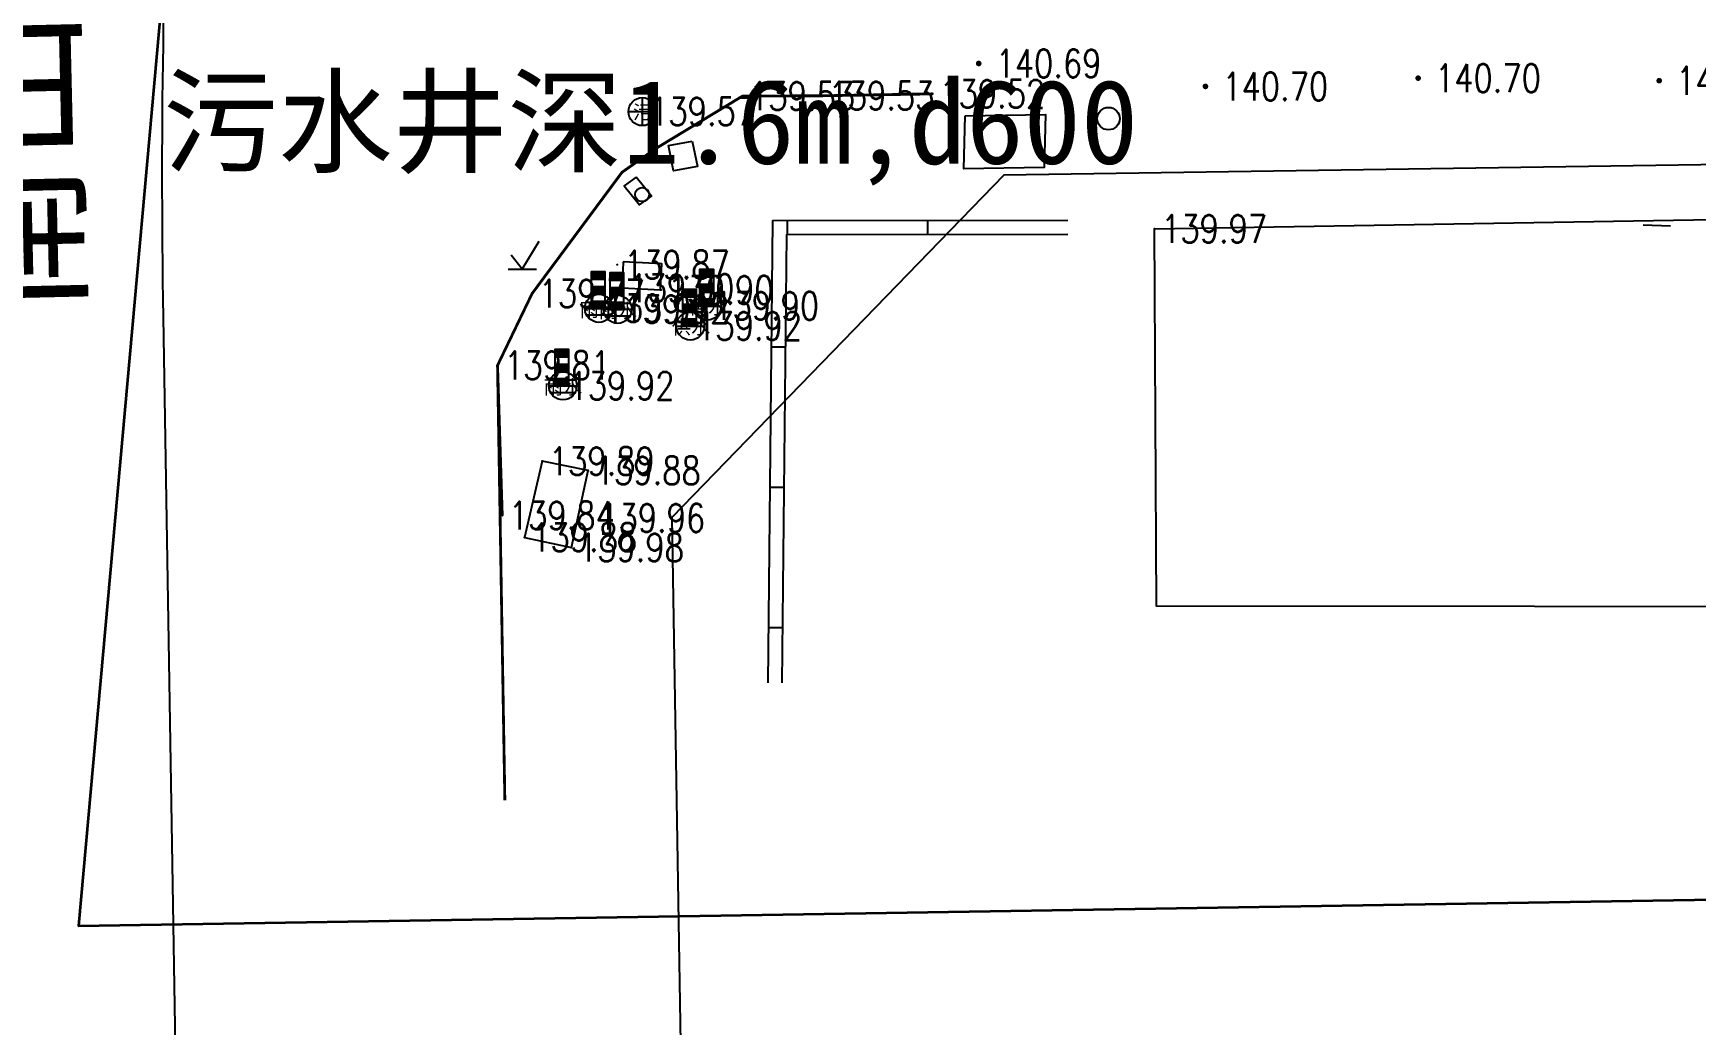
# Model space of a CAD drawing. Extents: x 529262 to 576451, y 2694391 to 2717535.
# Drawn here: x 564373.7 to 564432.9, y 2709977.3 to 2710012.6 of the extents above; entities that cross this region are included whole.
import ezdxf
from ezdxf.enums import TextEntityAlignment as Align
from ezdxf.xclip import XClip

# ---------------------------------------------------------------- set-up
doc = ezdxf.new("R2010")
doc.units = 0
doc.header["$XCLIPFRAME"] = 0
doc.linetypes.add('ACAD_ISO12W100', pattern=[22, 12, -3, 0.5, -3, 0.5, -3])
for name, color, linetype in [('COMPONENT', 8, 'Continuous'), ('DLDW', 8, 'Continuous'), ('DLSS', 4, 'Continuous'), ('GCD', 8, 'Continuous'), ('GXYZ', 8, 'Continuous'), ('JMD', 8, 'Continuous'), ('PP-COM', 7, 'Continuous'), ('RD-中线', 40, 'Continuous'), ('RD-红线', 7, 'Continuous'), ('RD-路名', 7, 'Continuous'), ('ZBTZ', 8, 'Continuous')]:
    doc.layers.add(name, color=color, linetype=linetype)
doc.layers.add('控制界线1', color=30, linetype='ACAD_ISO12W100', lineweight=35)
doc.layers.add('现状管道深度（物探资料）', color=2, linetype='Continuous', plot=False)
doc.styles.add('HZ', font='rs.shx', dxfattribs={"width": 0.8, "bigfont": 'hztxt.shx'})
doc.styles.get("Standard").update_dxf_attribs({"font": '', "height": 2.5, "bigfont": 'smfs.shx'})
doc.styles.add('宋体', font='', dxfattribs={"width": 0.75})
doc.styles.add('黑体', font='simhei.ttf')
doc.styles.get('Standard').set_extended_font_data('FangSong_GB2312')
doc.styles.get('宋体').set_extended_font_data('SimSun')
doc.linetypes.add('1161', pattern='A,0,[149,AAA.SHX,S=0.15,R=0,X=0,Y=0],-1.6', length=1.6)

# ---------------------------------------------------------------- blocks, each defined once
blk = doc.blocks.new('A$C19FD0107')
at = {"layer": 'RD-中线', "color": 8, "linetype": 'Continuous', "flags": 128}
blk.add_lwpolyline([(-6594.439313344657, 15843.06404817477, -0.005723275814302606), (-6595.695350237191, 15831.68699528975), (-6617.475698918104, 15653.16248521162, 0.03447852405070491), (-6619.643127262592, 15611.89426036458), (-6613.739681392908, 15253.21681224694)], format="xyb", dxfattribs=at)
at = {"layer": 'RD-红线', "color": 8, "linetype": 'Continuous', "flags": 128}
for points in [[(-6279.846038706601, 15621.53980128374), (-6589.702602274716, 15616.94644669397)], [(-6601.52310718596, 15604.75028463313), (-6599.555549927056, 15485.20681237616), (-6599.473207816482, 15480.20392768178)]]:
    blk.add_lwpolyline(points, dxfattribs=at)
at = {"layer": 'RD-红线', "color": 8}
blk.add_lwpolyline([(-6589.702602274716, 15616.94644669397), (-6601.52310718596, 15604.75028463127, 0.4146923464799344)], format="xyb", dxfattribs=at)
blk = doc.blocks.new('GC200')
at = {"linetype": 'Continuous', "const_width": 0.2, "flags": 128}
blk.add_lwpolyline([(-0.1, 0, 1), (0.1, 0, 1)], format="xyb", close=True, dxfattribs=at)
blk = doc.blocks.new('gc054')
at = {"color": 8}
for points in [[(-0.5, 0), (0, 0), (0.5, 0), (0.5, 2.6), (-0.5, 2.6), (-0.5, 0)], [(-0.5, 2.08), (0.5, 2.08)], [(-0.5, 1.56), (0.5, 1.56)], [(-0.5, 1.04), (0.5, 1.04)], [(-0.5, 0.52), (0.5, 0.52)]]:
    blk.add_lwpolyline(points, dxfattribs=at)
at = {"color": 8, "linetype": 'Continuous'}
for points in [[(0.5, 2.08), (0.5, 2.6), (-0.5, 2.6)], [(-0.5, 2.6), (-0.5, 2.08), (0.5, 2.08)], [(-0.5, 1.56), (-0.5, 1.04), (0.5, 1.04)], [(0.5, 1.56), (-0.5, 1.56), (0.5, 1.04)], [(0.5, 0), (0.5, 0.52), (-0.5, 0.52)], [(-0.5, 0.52), (0, 0), (0.5, 0)], [(-0.5, 0.52), (-0.5, 0), (0, 0)]]:
    blk.add_solid(points, dxfattribs=at)
blk = doc.blocks.new('gc122')
at = {"color": 8}
blk.add_circle((0, 0), 0.8, dxfattribs=at)
blk = doc.blocks.new('gc123')
at = {"color": 8}
for p, q in [((0, 0), (1.199999999999999, 2)), ((-1, 0), (1, 0)), ((0, 0), (-0.8, 1))]:
    blk.add_line(p, q, dxfattribs=at)
blk = doc.blocks.new('gc170')
at = {"color": 8, "linetype": 'Continuous'}
blk.add_circle((0, 0), 0.5, dxfattribs=at)
blk = doc.blocks.new('gcbj0101')
blk.add_line((-1, 0), (1, 0))
blk.add_circle((0, 0), 1)
blk = doc.blocks.new('gcbj0102')
for p, q in [((-1, 0), (1, 0)), ((-8.881784197001252e-16, -1), (-8.881784197001252e-16, 1))]:
    blk.add_line(p, q)
blk.add_circle((0, 0), 1)
blk = doc.blocks.new('gcbj0103')
for p, q in [((-1, 0), (1, 0)), ((-0.9009279699931144, 0.4339686542644392), (0.9009279699931144, 0.4339686542644392)), ((-0.8840719287007585, -0.4673508584386284), (0.8840719287007585, -0.4673508584386284))]:
    blk.add_line(p, q)
blk.add_circle((0, 0), 1)

msp = doc.modelspace()

# ---------------------------------------------------------------- linework, layer by layer
at = {"layer": 'DLSS', "linetype": 'Continuous', "const_width": 0.1, "flags": 128}
for points in [[(564390.429, 2709995.422), (564390.261, 2710000.773), (564391.491, 2710003.331), (564394.696, 2710007.654), (564395.908, 2710008.505), (564398.985, 2710010.367), (564401.812, 2710010.378), (564405.763, 2710010.446)], [(564390.521507538, 2709985.280162002), (564390.261, 2710000.773), (564391.491, 2710003.331), (564394.696, 2710007.654), (564395.908, 2710008.505), (564398.985, 2710010.367), (564401.812, 2710010.378), (564405.763, 2710010.446)]]:
    msp.add_lwpolyline(points, dxfattribs=at)
at = {"layer": 'GXYZ', "linetype": 'Continuous', "flags": 128}
msp.add_lwpolyline([(564406.918, 2710009.662), (564409.779, 2710009.71), (564409.727, 2710007.824), (564406.866, 2710007.776)], close=True, dxfattribs=at)
at = {"layer": 'JMD', "linetype": 'Continuous'}
for p, q in [((564400.5725367216, 2710005.919462861), (564400.5734841591, 2710005.419463758)), ((564405.5725277453, 2710005.928937236), (564405.5734751828, 2710005.428938134)), ((564400.0105071022, 2710001.435610445), (564400.5104817663, 2710001.430577023)), ((564399.960172882, 2709996.435863805), (564400.460147546, 2709996.430830383)), ((564399.9098386617, 2709991.436117164), (564400.4098133257, 2709991.431083743))]:
    msp.add_line(p, q, dxfattribs=at)
at = {"layer": 'JMD', "linetype": 'Continuous', "flags": 128}
for points in [[(564406.918, 2710009.662), (564409.779, 2710009.71), (564409.727, 2710007.824), (564406.866, 2710007.776)], [(564413.662, 2710005.636), (564458.449, 2710006.389), (564456.372, 2709994.409), (564454.126, 2709992.156)], [(564410.5725187688, 2710005.938411611), (564400.0556377721, 2710005.9184834), (564399.8899893125, 2709989.464462166)], [(564410.5734662063, 2710005.438412509), (564400.550638866, 2710005.419420469), (564400.3899639766, 2709989.459428744)], [(564393.491, 2709997.024), (564391.853, 2709997.358), (564391.226, 2709994.644), (564392.892, 2709994.283)]]:
    msp.add_lwpolyline(points, dxfattribs=at)
for points in [[(564397.1968683103, 2710008.758230386), (564397.3810229505, 2710007.857299536), (564396.5281057451, 2710007.702289493), (564396.3439511048, 2710008.603220343)], [(564395.1950438698, 2710007.482385613), (564394.7706717482, 2710007.175602128), (564395.320087592, 2710006.493881602), (564395.7444597137, 2710006.800665087)], [(564413.662, 2710005.636), (564458.449, 2710006.389), (564456.372, 2709994.409), (564454.126, 2709992.156), (564413.7345355859, 2709992.196615306)], [(564394.7323530684, 2710004.460071243), (564394.6936715223, 2710003.532230372), (564396.0689347467, 2710003.46349885), (564396.1076162927, 2710004.391339721)], [(564393.491, 2709997.024), (564391.853, 2709997.358), (564391.226, 2709994.644), (564392.892, 2709994.283)]]:
    msp.add_lwpolyline(points, close=True, dxfattribs=at)
at = {"layer": 'ZBTZ', "linetype": '1161', "elevation": 140.883, "flags": 128}
msp.add_lwpolyline([(564431.0636494417, 2710005.778038125), (564432.0343169225, 2710005.74512986)], dxfattribs=at)
at = {"layer": '控制界线1', "color": 252, "linetype": 'Continuous', "flags": 128}
for points in [[(564755.8199049059, 2710052.009379599), (564381.0754888242, 2710044.689878774), (564375.3342539207, 2709980.802743783), (564584.8709653924, 2709984.175742496), (564781.180669796, 2709987.275497554)], [(564755.8199049059, 2710052.009379599), (564381.0754888242, 2710044.689878774), (564375.3342539207, 2709980.802743783), (564584.8709653924, 2709984.175742496), (564781.180669796, 2709987.275497554)], [(564755.8199049059, 2710052.009379599), (564381.0754888242, 2710044.689878774), (564375.3342539207, 2709980.802743783), (564584.8709653924, 2709984.175742496), (564781.180669796, 2709987.275497554)], [(564696.2820176767, 2710050.846486715), (564381.0754888242, 2710044.689878774), (564375.3342539207, 2709980.802743783), (564584.8709653924, 2709984.175742496), (564701.1908310695, 2709986.012447885)], [(564696.2820176767, 2710050.846486715), (564381.0754888242, 2710044.689878774), (564375.3342539207, 2709980.802743783), (564584.8709653924, 2709984.175742496), (564701.1908310695, 2709986.012447885)], [(564696.2820176767, 2710050.846486715), (564381.0754888242, 2710044.689878774), (564375.3342539207, 2709980.802743783), (564584.8709653924, 2709984.175742496), (564701.1908310695, 2709986.012447885)]]:
    msp.add_lwpolyline(points, dxfattribs=at)

# ---------------------------------------------------------------- block references
at = {"layer": 'COMPONENT', "linetype": 'Continuous', "xscale": 0.5, "yscale": 0.5}
for name, p in [('gcbj0102', (564395.4215645536, 2710009.813717796)), ('gcbj0101', (564397.7288562949, 2710002.886722161)), ('gcbj0103', (564393.8715110819, 2710002.80573658)), ('gcbj0103', (564394.5403130326, 2710002.770478444)), ('gcbj0101', (564397.1253326491, 2710002.174390824)), ('gcbj0103', (564392.5881564971, 2710000.045902015))]:
    msp.add_blockref(name, p, dxfattribs=at)
at = {"layer": 'DLDW', "linetype": 'Continuous', "xscale": 0.5, "yscale": 0.5}
for p in [(564393.842, 2710002.805, 115.365), (564393.842, 2710002.805, 115.365), (564394.509, 2710002.769, 115.372), (564394.509, 2710002.769, 115.372), (564397.709, 2710002.889, 115.352), (564397.709, 2710002.889, 115.352), (564397.098, 2710002.174, 115.375), (564397.098, 2710002.174, 115.375), (564392.556, 2710000.042, 115.377), (564392.556, 2710000.042, 115.377)]:
    msp.add_blockref('gc054', p, dxfattribs=at)
at = {"layer": 'GCD', "linetype": 'Continuous'}
ref = msp.add_blockref('GC200', (564407.397954099, 2710011.528554979, 140.687), dxfattribs=dict(at, xscale=0.5, yscale=0.5, zscale=0.5))
ref.add_attrib('height', '140.69', dxfattribs={"linetype": 'Continuous', "height": 1, "style": 'HZ', "width": 0.8}).set_placement((564407.997954099, 2710011.528554979, 140.687), align=Align.MIDDLE_LEFT)
ref = msp.add_blockref('GC200', (564415.4733416019, 2710010.712521343, 140.7), dxfattribs=dict(at, xscale=0.5, yscale=0.5, zscale=0.5))
ref.add_attrib('height', '140.70', dxfattribs={"linetype": 'Continuous', "height": 1, "style": 'HZ', "width": 0.8}).set_placement((564416.0733416019, 2710010.712521343, 140.7), align=Align.MIDDLE_LEFT)
ref = msp.add_blockref('GC200', (564423.0481966216, 2710011.00553882, 140.7), dxfattribs=dict(at, xscale=0.5, yscale=0.5, zscale=0.5))
ref.add_attrib('height', '140.70', dxfattribs={"linetype": 'Continuous', "height": 1, "style": 'HZ', "width": 0.8}).set_placement((564423.6481966216, 2710011.00553882, 140.7), align=Align.MIDDLE_LEFT)
ref = msp.add_blockref('GC200', (564431.632954099, 2710010.915554978, 140.754), dxfattribs=dict(at, xscale=0.5, yscale=0.5, zscale=0.5))
ref.add_attrib('height', '140.75', dxfattribs={"linetype": 'Continuous', "height": 1, "style": 'HZ', "width": 0.8}).set_placement((564432.232954099, 2710010.915554978, 140.754), align=Align.MIDDLE_LEFT)
ref = msp.add_blockref('GC200', (564398.9806241685, 2710010.370061415, 139.533), dxfattribs=dict(at, xscale=0.1999999999534339, yscale=0.1999999999534339, zscale=0.1999999999534339))
ref.add_attrib('height', '139.53', dxfattribs={"linetype": 'Continuous', "height": 1, "style": 'HZ', "width": 0.8}).set_placement((564399.2206241685, 2710010.370061415, 139.533), align=Align.MIDDLE_LEFT)
ref = msp.add_blockref('GC200', (564398.9806241685, 2710010.370061415, 139.533), dxfattribs=dict(at, xscale=0.1999999999534339, yscale=0.1999999999534339, zscale=0.1999999999534339))
ref.add_attrib('height', '139.53', dxfattribs={"linetype": 'Continuous', "height": 1, "style": 'HZ', "width": 0.8}).set_placement((564399.2206241685, 2710010.370061415, 139.533), align=Align.MIDDLE_LEFT)
ref = msp.add_blockref('GC200', (564398.9806241685, 2710010.370061415, 139.533), dxfattribs=dict(at, xscale=0.1999999999534339, yscale=0.1999999999534339, zscale=0.1999999999534339))
ref.add_attrib('height', '139.53', dxfattribs={"linetype": 'Continuous', "height": 1, "style": 'HZ', "width": 0.8}).set_placement((564399.2206241685, 2710010.370061415, 139.533), align=Align.MIDDLE_LEFT)
ref = msp.add_blockref('GC200', (564401.8076241686, 2710010.381061415, 139.527), dxfattribs=dict(at, xscale=0.1999999999534339, yscale=0.1999999999534339, zscale=0.1999999999534339))
ref.add_attrib('height', '139.53', dxfattribs={"linetype": 'Continuous', "height": 1, "style": 'HZ', "width": 0.8}).set_placement((564402.0476241686, 2710010.381061415, 139.527), align=Align.MIDDLE_LEFT)
ref = msp.add_blockref('GC200', (564401.8076241686, 2710010.381061415, 139.527), dxfattribs=dict(at, xscale=0.1999999999534339, yscale=0.1999999999534339, zscale=0.1999999999534339))
ref.add_attrib('height', '139.53', dxfattribs={"linetype": 'Continuous', "height": 1, "style": 'HZ', "width": 0.8}).set_placement((564402.0476241686, 2710010.381061415, 139.527), align=Align.MIDDLE_LEFT)
ref = msp.add_blockref('GC200', (564401.8076241686, 2710010.381061415, 139.527), dxfattribs=dict(at, xscale=0.1999999999534339, yscale=0.1999999999534339, zscale=0.1999999999534339))
ref.add_attrib('height', '139.53', dxfattribs={"linetype": 'Continuous', "height": 1, "style": 'HZ', "width": 0.8}).set_placement((564402.0476241686, 2710010.381061415, 139.527), align=Align.MIDDLE_LEFT)
ref = msp.add_blockref('GC200', (564401.8076241686, 2710010.381061415, 139.527), dxfattribs=dict(at, xscale=0.1999999999534339, yscale=0.1999999999534339, zscale=0.1999999999534339))
ref.add_attrib('height', '139.53', dxfattribs={"linetype": 'Continuous', "height": 1, "style": 'HZ', "width": 0.8}).set_placement((564402.0476241686, 2710010.381061415, 139.527), align=Align.MIDDLE_LEFT)
ref = msp.add_blockref('GC200', (564405.7586241686, 2710010.449061415, 139.523), dxfattribs=dict(at, xscale=0.1999999999534339, yscale=0.1999999999534339, zscale=0.1999999999534339))
ref.add_attrib('height', '139.52', dxfattribs={"linetype": 'Continuous', "height": 1, "style": 'HZ', "width": 0.8}).set_placement((564405.9986241686, 2710010.449061415, 139.523), align=Align.MIDDLE_LEFT)
ref = msp.add_blockref('GC200', (564405.7586241686, 2710010.449061415, 139.523), dxfattribs=dict(at, xscale=0.1999999999534339, yscale=0.1999999999534339, zscale=0.1999999999534339))
ref.add_attrib('height', '139.52', dxfattribs={"linetype": 'Continuous', "height": 1, "style": 'HZ', "width": 0.8}).set_placement((564405.9986241686, 2710010.449061415, 139.523), align=Align.MIDDLE_LEFT)
ref = msp.add_blockref('GC200', (564405.7586241686, 2710010.449061415, 139.523), dxfattribs=dict(at, xscale=0.1999999999534339, yscale=0.1999999999534339, zscale=0.1999999999534339))
ref.add_attrib('height', '139.52', dxfattribs={"linetype": 'Continuous', "height": 1, "style": 'HZ', "width": 0.8}).set_placement((564405.9986241686, 2710010.449061415, 139.523), align=Align.MIDDLE_LEFT)
ref = msp.add_blockref('GC200', (564395.4206241686, 2710009.814061415, 139.571), dxfattribs=dict(at, xscale=0.1999999999534339, yscale=0.1999999999534339, zscale=0.1999999999534339))
ref.add_attrib('height', '139.57', dxfattribs={"linetype": 'Continuous', "height": 1, "style": 'HZ', "width": 0.8}).set_placement((564395.6606241686, 2710009.814061415, 139.571), align=Align.MIDDLE_LEFT)
ref = msp.add_blockref('GC200', (564395.4206241686, 2710009.814061415, 139.571), dxfattribs=dict(at, xscale=0.1999999999534339, yscale=0.1999999999534339, zscale=0.1999999999534339))
ref.add_attrib('height', '139.57', dxfattribs={"linetype": 'Continuous', "height": 1, "style": 'HZ', "width": 0.8}).set_placement((564395.6606241686, 2710009.814061415, 139.571), align=Align.MIDDLE_LEFT)
ref = msp.add_blockref('GC200', (564395.4206241686, 2710009.814061415, 139.571), dxfattribs=dict(at, xscale=0.1999999999534339, yscale=0.1999999999534339, zscale=0.1999999999534339))
ref.add_attrib('height', '139.57', dxfattribs={"linetype": 'Continuous', "height": 1, "style": 'HZ', "width": 0.8}).set_placement((564395.6606241686, 2710009.814061415, 139.571), align=Align.MIDDLE_LEFT)
ref = msp.add_blockref('GC200', (564395.4206241686, 2710009.814061415, 139.571), dxfattribs=dict(at, xscale=0.1999999999534339, yscale=0.1999999999534339, zscale=0.1999999999534339))
ref.add_attrib('height', '139.57', dxfattribs={"linetype": 'Continuous', "height": 1, "style": 'HZ', "width": 0.8}).set_placement((564395.6606241686, 2710009.814061415, 139.571), align=Align.MIDDLE_LEFT)
ref = msp.add_blockref('GC200', (564413.6576241686, 2710005.639061415, 139.971), dxfattribs=dict(at, xscale=0.1999999999534339, yscale=0.1999999999534339, zscale=0.1999999999534339))
ref.add_attrib('height', '139.97', dxfattribs={"linetype": 'Continuous', "height": 1, "style": 'HZ', "width": 0.8}).set_placement((564413.8976241685, 2710005.639061415, 139.971), align=Align.MIDDLE_LEFT)
ref = msp.add_blockref('GC200', (564413.6576241686, 2710005.639061415, 139.971), dxfattribs=dict(at, xscale=0.1999999999534339, yscale=0.1999999999534339, zscale=0.1999999999534339))
ref.add_attrib('height', '139.97', dxfattribs={"linetype": 'Continuous', "height": 1, "style": 'HZ', "width": 0.8}).set_placement((564413.8976241685, 2710005.639061415, 139.971), align=Align.MIDDLE_LEFT)
ref = msp.add_blockref('GC200', (564413.6576241686, 2710005.639061415, 139.971), dxfattribs=dict(at, xscale=0.1999999999534339, yscale=0.1999999999534339, zscale=0.1999999999534339))
ref.add_attrib('height', '139.97', dxfattribs={"linetype": 'Continuous', "height": 1, "style": 'HZ', "width": 0.8}).set_placement((564413.8976241685, 2710005.639061415, 139.971), align=Align.MIDDLE_LEFT)
ref = msp.add_blockref('GC200', (564413.6576241686, 2710005.639061415, 139.971), dxfattribs=dict(at, xscale=0.1999999999534339, yscale=0.1999999999534339, zscale=0.1999999999534339))
ref.add_attrib('height', '139.97', dxfattribs={"linetype": 'Continuous', "height": 1, "style": 'HZ', "width": 0.8}).set_placement((564413.8976241685, 2710005.639061415, 139.971), align=Align.MIDDLE_LEFT)
ref = msp.add_blockref('GC200', (564394.5246241685, 2710004.361061415, 139.865), dxfattribs=dict(at, xscale=0.1999999999534339, yscale=0.1999999999534339, zscale=0.1999999999534339))
ref.add_attrib('height', '139.87', dxfattribs={"linetype": 'Continuous', "height": 1, "style": 'HZ', "width": 0.8}).set_placement((564394.7646241685, 2710004.361061415, 139.865), align=Align.MIDDLE_LEFT)
ref = msp.add_blockref('GC200', (564394.5246241685, 2710004.361061415, 139.865), dxfattribs=dict(at, xscale=0.1999999999534339, yscale=0.1999999999534339, zscale=0.1999999999534339))
ref.add_attrib('height', '139.87', dxfattribs={"linetype": 'Continuous', "height": 1, "style": 'HZ', "width": 0.8}).set_placement((564394.7646241685, 2710004.361061415, 139.865), align=Align.MIDDLE_LEFT)
ref = msp.add_blockref('GC200', (564394.5246241685, 2710004.361061415, 139.865), dxfattribs=dict(at, xscale=0.1999999999534339, yscale=0.1999999999534339, zscale=0.1999999999534339))
ref.add_attrib('height', '139.87', dxfattribs={"linetype": 'Continuous', "height": 1, "style": 'HZ', "width": 0.8}).set_placement((564394.7646241685, 2710004.361061415, 139.865), align=Align.MIDDLE_LEFT)
ref = msp.add_blockref('GC200', (564394.5246241685, 2710004.361061415, 139.865), dxfattribs=dict(at, xscale=0.1999999999534339, yscale=0.1999999999534339, zscale=0.1999999999534339))
ref.add_attrib('height', '139.87', dxfattribs={"linetype": 'Continuous', "height": 1, "style": 'HZ', "width": 0.8}).set_placement((564394.7646241685, 2710004.361061415, 139.865), align=Align.MIDDLE_LEFT)
ref = msp.add_blockref('GC200', (564394.6856241685, 2710003.526061415, 139.902), dxfattribs=dict(at, xscale=0.1999999999534339, yscale=0.1999999999534339, zscale=0.1999999999534339))
ref.add_attrib('height', '139.90', dxfattribs={"linetype": 'Continuous', "height": 1, "style": 'HZ', "width": 0.8}).set_placement((564394.9256241685, 2710003.526061415, 139.902), align=Align.MIDDLE_LEFT)
ref = msp.add_blockref('GC200', (564394.6856241685, 2710003.526061415, 139.902), dxfattribs=dict(at, xscale=0.1999999999534339, yscale=0.1999999999534339, zscale=0.1999999999534339))
ref.add_attrib('height', '139.90', dxfattribs={"linetype": 'Continuous', "height": 1, "style": 'HZ', "width": 0.8}).set_placement((564394.9256241685, 2710003.526061415, 139.902), align=Align.MIDDLE_LEFT)
ref = msp.add_blockref('GC200', (564394.6856241685, 2710003.526061415, 139.902), dxfattribs=dict(at, xscale=0.1999999999534339, yscale=0.1999999999534339, zscale=0.1999999999534339))
ref.add_attrib('height', '139.90', dxfattribs={"linetype": 'Continuous', "height": 1, "style": 'HZ', "width": 0.8}).set_placement((564394.9256241685, 2710003.526061415, 139.902), align=Align.MIDDLE_LEFT)
ref = msp.add_blockref('GC200', (564394.6856241685, 2710003.526061415, 139.902), dxfattribs=dict(at, xscale=0.1999999999534339, yscale=0.1999999999534339, zscale=0.1999999999534339))
ref.add_attrib('height', '139.90', dxfattribs={"linetype": 'Continuous', "height": 1, "style": 'HZ', "width": 0.8}).set_placement((564394.9256241685, 2710003.526061415, 139.902), align=Align.MIDDLE_LEFT)
ref = msp.add_blockref('GC200', (564391.4866241686, 2710003.334061415, 139.768), dxfattribs=dict(at, xscale=0.1999999999534339, yscale=0.1999999999534339, zscale=0.1999999999534339))
ref.add_attrib('height', '139.77', dxfattribs={"linetype": 'Continuous', "height": 1, "style": 'HZ', "width": 0.8}).set_placement((564391.7266241686, 2710003.334061415, 139.768), align=Align.MIDDLE_LEFT)
ref = msp.add_blockref('GC200', (564391.4866241686, 2710003.334061415, 139.768), dxfattribs=dict(at, xscale=0.1999999999534339, yscale=0.1999999999534339, zscale=0.1999999999534339))
ref.add_attrib('height', '139.77', dxfattribs={"linetype": 'Continuous', "height": 1, "style": 'HZ', "width": 0.8}).set_placement((564391.7266241686, 2710003.334061415, 139.768), align=Align.MIDDLE_LEFT)
ref = msp.add_blockref('GC200', (564391.4866241686, 2710003.334061415, 139.768), dxfattribs=dict(at, xscale=0.1999999999534339, yscale=0.1999999999534339, zscale=0.1999999999534339))
ref.add_attrib('height', '139.77', dxfattribs={"linetype": 'Continuous', "height": 1, "style": 'HZ', "width": 0.8}).set_placement((564391.7266241686, 2710003.334061415, 139.768), align=Align.MIDDLE_LEFT)
ref = msp.add_blockref('GC200', (564391.4866241686, 2710003.334061415, 139.768), dxfattribs=dict(at, xscale=0.1999999999534339, yscale=0.1999999999534339, zscale=0.1999999999534339))
ref.add_attrib('height', '139.77', dxfattribs={"linetype": 'Continuous', "height": 1, "style": 'HZ', "width": 0.8}).set_placement((564391.7266241686, 2710003.334061415, 139.768), align=Align.MIDDLE_LEFT)
ref = msp.add_blockref('GC200', (564396.0806241685, 2710003.458061415, 139.897), dxfattribs=dict(at, xscale=0.1999999999534339, yscale=0.1999999999534339, zscale=0.1999999999534339))
ref.add_attrib('height', '139.90', dxfattribs={"linetype": 'Continuous', "height": 1, "style": 'HZ', "width": 0.8}).set_placement((564396.3206241685, 2710003.458061415, 139.897), align=Align.MIDDLE_LEFT)
ref = msp.add_blockref('GC200', (564396.0806241685, 2710003.458061415, 139.897), dxfattribs=dict(at, xscale=0.1999999999534339, yscale=0.1999999999534339, zscale=0.1999999999534339))
ref.add_attrib('height', '139.90', dxfattribs={"linetype": 'Continuous', "height": 1, "style": 'HZ', "width": 0.8}).set_placement((564396.3206241685, 2710003.458061415, 139.897), align=Align.MIDDLE_LEFT)
ref = msp.add_blockref('GC200', (564396.0806241685, 2710003.458061415, 139.897), dxfattribs=dict(at, xscale=0.1999999999534339, yscale=0.1999999999534339, zscale=0.1999999999534339))
ref.add_attrib('height', '139.90', dxfattribs={"linetype": 'Continuous', "height": 1, "style": 'HZ', "width": 0.8}).set_placement((564396.3206241685, 2710003.458061415, 139.897), align=Align.MIDDLE_LEFT)
ref = msp.add_blockref('GC200', (564396.0806241685, 2710003.458061415, 139.897), dxfattribs=dict(at, xscale=0.1999999999534339, yscale=0.1999999999534339, zscale=0.1999999999534339))
ref.add_attrib('height', '139.90', dxfattribs={"linetype": 'Continuous', "height": 1, "style": 'HZ', "width": 0.8}).set_placement((564396.3206241685, 2710003.458061415, 139.897), align=Align.MIDDLE_LEFT)
ref = msp.add_blockref('GC200', (564397.7046241686, 2710002.892061415, 139.898), dxfattribs=dict(at, xscale=0.1999999999534339, yscale=0.1999999999534339, zscale=0.1999999999534339))
ref.add_attrib('height', '139.90', dxfattribs={"linetype": 'Continuous', "height": 1, "style": 'HZ', "width": 0.8}).set_placement((564397.9446241686, 2710002.892061415, 139.898), align=Align.MIDDLE_LEFT)
ref = msp.add_blockref('GC200', (564397.7046241686, 2710002.892061415, 139.898), dxfattribs=dict(at, xscale=0.1999999999534339, yscale=0.1999999999534339, zscale=0.1999999999534339))
ref.add_attrib('height', '139.90', dxfattribs={"linetype": 'Continuous', "height": 1, "style": 'HZ', "width": 0.8}).set_placement((564397.9446241686, 2710002.892061415, 139.898), align=Align.MIDDLE_LEFT)
ref = msp.add_blockref('GC200', (564397.7046241686, 2710002.892061415, 139.898), dxfattribs=dict(at, xscale=0.1999999999534339, yscale=0.1999999999534339, zscale=0.1999999999534339))
ref.add_attrib('height', '139.90', dxfattribs={"linetype": 'Continuous', "height": 1, "style": 'HZ', "width": 0.8}).set_placement((564397.9446241686, 2710002.892061415, 139.898), align=Align.MIDDLE_LEFT)
ref = msp.add_blockref('GC200', (564397.7046241686, 2710002.892061415, 139.898), dxfattribs=dict(at, xscale=0.1999999999534339, yscale=0.1999999999534339, zscale=0.1999999999534339))
ref.add_attrib('height', '139.90', dxfattribs={"linetype": 'Continuous', "height": 1, "style": 'HZ', "width": 0.8}).set_placement((564397.9446241686, 2710002.892061415, 139.898), align=Align.MIDDLE_LEFT)
ref = msp.add_blockref('GC200', (564393.8376241685, 2710002.808061415, 139.911), dxfattribs=dict(at, xscale=0.1999999999534339, yscale=0.1999999999534339, zscale=0.1999999999534339))
ref.add_attrib('height', '139.91', dxfattribs={"linetype": 'Continuous', "height": 1, "style": 'HZ', "width": 0.8}).set_placement((564394.0776241685, 2710002.808061415, 139.911), align=Align.MIDDLE_LEFT)
ref = msp.add_blockref('GC200', (564393.8376241685, 2710002.808061415, 139.911), dxfattribs=dict(at, xscale=0.1999999999534339, yscale=0.1999999999534339, zscale=0.1999999999534339))
ref.add_attrib('height', '139.91', dxfattribs={"linetype": 'Continuous', "height": 1, "style": 'HZ', "width": 0.8}).set_placement((564394.0776241685, 2710002.808061415, 139.911), align=Align.MIDDLE_LEFT)
ref = msp.add_blockref('GC200', (564393.8376241685, 2710002.808061415, 139.911), dxfattribs=dict(at, xscale=0.1999999999534339, yscale=0.1999999999534339, zscale=0.1999999999534339))
ref.add_attrib('height', '139.91', dxfattribs={"linetype": 'Continuous', "height": 1, "style": 'HZ', "width": 0.8}).set_placement((564394.0776241685, 2710002.808061415, 139.911), align=Align.MIDDLE_LEFT)
ref = msp.add_blockref('GC200', (564393.8376241685, 2710002.808061415, 139.911), dxfattribs=dict(at, xscale=0.1999999999534339, yscale=0.1999999999534339, zscale=0.1999999999534339))
ref.add_attrib('height', '139.91', dxfattribs={"linetype": 'Continuous', "height": 1, "style": 'HZ', "width": 0.8}).set_placement((564394.0776241685, 2710002.808061415, 139.911), align=Align.MIDDLE_LEFT)
ref = msp.add_blockref('GC200', (564394.5046241685, 2710002.772061415, 139.918), dxfattribs=dict(at, xscale=0.1999999999534339, yscale=0.1999999999534339, zscale=0.1999999999534339))
ref.add_attrib('height', '139.92', dxfattribs={"linetype": 'Continuous', "height": 1, "style": 'HZ', "width": 0.8}).set_placement((564394.7446241685, 2710002.772061415, 139.918), align=Align.MIDDLE_LEFT)
ref = msp.add_blockref('GC200', (564394.5046241685, 2710002.772061415, 139.918), dxfattribs=dict(at, xscale=0.1999999999534339, yscale=0.1999999999534339, zscale=0.1999999999534339))
ref.add_attrib('height', '139.92', dxfattribs={"linetype": 'Continuous', "height": 1, "style": 'HZ', "width": 0.8}).set_placement((564394.7446241685, 2710002.772061415, 139.918), align=Align.MIDDLE_LEFT)
ref = msp.add_blockref('GC200', (564394.5046241685, 2710002.772061415, 139.918), dxfattribs=dict(at, xscale=0.1999999999534339, yscale=0.1999999999534339, zscale=0.1999999999534339))
ref.add_attrib('height', '139.92', dxfattribs={"linetype": 'Continuous', "height": 1, "style": 'HZ', "width": 0.8}).set_placement((564394.7446241685, 2710002.772061415, 139.918), align=Align.MIDDLE_LEFT)
ref = msp.add_blockref('GC200', (564394.5046241685, 2710002.772061415, 139.918), dxfattribs=dict(at, xscale=0.1999999999534339, yscale=0.1999999999534339, zscale=0.1999999999534339))
ref.add_attrib('height', '139.92', dxfattribs={"linetype": 'Continuous', "height": 1, "style": 'HZ', "width": 0.8}).set_placement((564394.7446241685, 2710002.772061415, 139.918), align=Align.MIDDLE_LEFT)
ref = msp.add_blockref('GC200', (564397.0936241685, 2710002.177061415, 139.921), dxfattribs=dict(at, xscale=0.1999999999534339, yscale=0.1999999999534339, zscale=0.1999999999534339))
ref.add_attrib('height', '139.92', dxfattribs={"linetype": 'Continuous', "height": 1, "style": 'HZ', "width": 0.8}).set_placement((564397.3336241685, 2710002.177061415, 139.921), align=Align.MIDDLE_LEFT)
ref = msp.add_blockref('GC200', (564397.0936241685, 2710002.177061415, 139.921), dxfattribs=dict(at, xscale=0.1999999999534339, yscale=0.1999999999534339, zscale=0.1999999999534339))
ref.add_attrib('height', '139.92', dxfattribs={"linetype": 'Continuous', "height": 1, "style": 'HZ', "width": 0.8}).set_placement((564397.3336241685, 2710002.177061415, 139.921), align=Align.MIDDLE_LEFT)
ref = msp.add_blockref('GC200', (564397.0936241685, 2710002.177061415, 139.921), dxfattribs=dict(at, xscale=0.1999999999534339, yscale=0.1999999999534339, zscale=0.1999999999534339))
ref.add_attrib('height', '139.92', dxfattribs={"linetype": 'Continuous', "height": 1, "style": 'HZ', "width": 0.8}).set_placement((564397.3336241685, 2710002.177061415, 139.921), align=Align.MIDDLE_LEFT)
ref = msp.add_blockref('GC200', (564397.0936241685, 2710002.177061415, 139.921), dxfattribs=dict(at, xscale=0.1999999999534339, yscale=0.1999999999534339, zscale=0.1999999999534339))
ref.add_attrib('height', '139.92', dxfattribs={"linetype": 'Continuous', "height": 1, "style": 'HZ', "width": 0.8}).set_placement((564397.3336241685, 2710002.177061415, 139.921), align=Align.MIDDLE_LEFT)
ref = msp.add_blockref('GC200', (564390.2566241686, 2710000.776061415, 139.812), dxfattribs=dict(at, xscale=0.1999999999534339, yscale=0.1999999999534339, zscale=0.1999999999534339))
ref.add_attrib('height', '139.81', dxfattribs={"linetype": 'Continuous', "height": 1, "style": 'HZ', "width": 0.8}).set_placement((564390.4966241686, 2710000.776061415, 139.812), align=Align.MIDDLE_LEFT)
ref = msp.add_blockref('GC200', (564390.2566241686, 2710000.776061415, 139.812), dxfattribs=dict(at, xscale=0.1999999999534339, yscale=0.1999999999534339, zscale=0.1999999999534339))
ref.add_attrib('height', '139.81', dxfattribs={"linetype": 'Continuous', "height": 1, "style": 'HZ', "width": 0.8}).set_placement((564390.4966241686, 2710000.776061415, 139.812), align=Align.MIDDLE_LEFT)
ref = msp.add_blockref('GC200', (564390.2566241686, 2710000.776061415, 139.812), dxfattribs=dict(at, xscale=0.1999999999534339, yscale=0.1999999999534339, zscale=0.1999999999534339))
ref.add_attrib('height', '139.81', dxfattribs={"linetype": 'Continuous', "height": 1, "style": 'HZ', "width": 0.8}).set_placement((564390.4966241686, 2710000.776061415, 139.812), align=Align.MIDDLE_LEFT)
ref = msp.add_blockref('GC200', (564390.2566241686, 2710000.776061415, 139.812), dxfattribs=dict(at, xscale=0.1999999999534339, yscale=0.1999999999534339, zscale=0.1999999999534339))
ref.add_attrib('height', '139.81', dxfattribs={"linetype": 'Continuous', "height": 1, "style": 'HZ', "width": 0.8}).set_placement((564390.4966241686, 2710000.776061415, 139.812), align=Align.MIDDLE_LEFT)
ref = msp.add_blockref('GC200', (564392.5516241685, 2710000.045061415, 139.923), dxfattribs=dict(at, xscale=0.1999999999534339, yscale=0.1999999999534339, zscale=0.1999999999534339))
ref.add_attrib('height', '139.92', dxfattribs={"linetype": 'Continuous', "height": 1, "style": 'HZ', "width": 0.8}).set_placement((564392.7916241685, 2710000.045061415, 139.923), align=Align.MIDDLE_LEFT)
ref = msp.add_blockref('GC200', (564392.5516241685, 2710000.045061415, 139.923), dxfattribs=dict(at, xscale=0.1999999999534339, yscale=0.1999999999534339, zscale=0.1999999999534339))
ref.add_attrib('height', '139.92', dxfattribs={"linetype": 'Continuous', "height": 1, "style": 'HZ', "width": 0.8}).set_placement((564392.7916241685, 2710000.045061415, 139.923), align=Align.MIDDLE_LEFT)
ref = msp.add_blockref('GC200', (564392.5516241685, 2710000.045061415, 139.923), dxfattribs=dict(at, xscale=0.1999999999534339, yscale=0.1999999999534339, zscale=0.1999999999534339))
ref.add_attrib('height', '139.92', dxfattribs={"linetype": 'Continuous', "height": 1, "style": 'HZ', "width": 0.8}).set_placement((564392.7916241685, 2710000.045061415, 139.923), align=Align.MIDDLE_LEFT)
ref = msp.add_blockref('GC200', (564392.5516241685, 2710000.045061415, 139.923), dxfattribs=dict(at, xscale=0.1999999999534339, yscale=0.1999999999534339, zscale=0.1999999999534339))
ref.add_attrib('height', '139.92', dxfattribs={"linetype": 'Continuous', "height": 1, "style": 'HZ', "width": 0.8}).set_placement((564392.7916241685, 2710000.045061415, 139.923), align=Align.MIDDLE_LEFT)
ref = msp.add_blockref('GC200', (564391.8486241685, 2709997.361061415, 139.889), dxfattribs=dict(at, xscale=0.1999999999534339, yscale=0.1999999999534339, zscale=0.1999999999534339))
ref.add_attrib('height', '139.89', dxfattribs={"linetype": 'Continuous', "height": 1, "style": 'HZ', "width": 0.8}).set_placement((564392.0886241685, 2709997.361061415, 139.889), align=Align.MIDDLE_LEFT)
ref = msp.add_blockref('GC200', (564391.8486241685, 2709997.361061415, 139.889), dxfattribs=dict(at, xscale=0.1999999999534339, yscale=0.1999999999534339, zscale=0.1999999999534339))
ref.add_attrib('height', '139.89', dxfattribs={"linetype": 'Continuous', "height": 1, "style": 'HZ', "width": 0.8}).set_placement((564392.0886241685, 2709997.361061415, 139.889), align=Align.MIDDLE_LEFT)
ref = msp.add_blockref('GC200', (564391.8486241685, 2709997.361061415, 139.889), dxfattribs=dict(at, xscale=0.1999999999534339, yscale=0.1999999999534339, zscale=0.1999999999534339))
ref.add_attrib('height', '139.89', dxfattribs={"linetype": 'Continuous', "height": 1, "style": 'HZ', "width": 0.8}).set_placement((564392.0886241685, 2709997.361061415, 139.889), align=Align.MIDDLE_LEFT)
ref = msp.add_blockref('GC200', (564391.8486241685, 2709997.361061415, 139.889), dxfattribs=dict(at, xscale=0.1999999999534339, yscale=0.1999999999534339, zscale=0.1999999999534339))
ref.add_attrib('height', '139.89', dxfattribs={"linetype": 'Continuous', "height": 1, "style": 'HZ', "width": 0.8}).set_placement((564392.0886241685, 2709997.361061415, 139.889), align=Align.MIDDLE_LEFT)
ref = msp.add_blockref('GC200', (564393.4866241686, 2709997.027061415, 139.883), dxfattribs=dict(at, xscale=0.1999999999534339, yscale=0.1999999999534339, zscale=0.1999999999534339))
ref.add_attrib('height', '139.88', dxfattribs={"linetype": 'Continuous', "height": 1, "style": 'HZ', "width": 0.8}).set_placement((564393.7266241686, 2709997.027061415, 139.883), align=Align.MIDDLE_LEFT)
ref = msp.add_blockref('GC200', (564393.4866241686, 2709997.027061415, 139.883), dxfattribs=dict(at, xscale=0.1999999999534339, yscale=0.1999999999534339, zscale=0.1999999999534339))
ref.add_attrib('height', '139.88', dxfattribs={"linetype": 'Continuous', "height": 1, "style": 'HZ', "width": 0.8}).set_placement((564393.7266241686, 2709997.027061415, 139.883), align=Align.MIDDLE_LEFT)
ref = msp.add_blockref('GC200', (564393.4866241686, 2709997.027061415, 139.883), dxfattribs=dict(at, xscale=0.1999999999534339, yscale=0.1999999999534339, zscale=0.1999999999534339))
ref.add_attrib('height', '139.88', dxfattribs={"linetype": 'Continuous', "height": 1, "style": 'HZ', "width": 0.8}).set_placement((564393.7266241686, 2709997.027061415, 139.883), align=Align.MIDDLE_LEFT)
ref = msp.add_blockref('GC200', (564393.4866241686, 2709997.027061415, 139.883), dxfattribs=dict(at, xscale=0.1999999999534339, yscale=0.1999999999534339, zscale=0.1999999999534339))
ref.add_attrib('height', '139.88', dxfattribs={"linetype": 'Continuous', "height": 1, "style": 'HZ', "width": 0.8}).set_placement((564393.7266241686, 2709997.027061415, 139.883), align=Align.MIDDLE_LEFT)
ref = msp.add_blockref('GC200', (564390.4246241685, 2709995.425061415, 139.836), dxfattribs=dict(at, xscale=0.1999999999534339, yscale=0.1999999999534339, zscale=0.1999999999534339))
ref.add_attrib('height', '139.84', dxfattribs={"linetype": 'Continuous', "height": 1, "style": 'HZ', "width": 0.8}).set_placement((564390.6646241685, 2709995.425061415, 139.836), align=Align.MIDDLE_LEFT)
ref = msp.add_blockref('GC200', (564390.4246241685, 2709995.425061415, 139.836), dxfattribs=dict(at, xscale=0.1999999999534339, yscale=0.1999999999534339, zscale=0.1999999999534339))
ref.add_attrib('height', '139.84', dxfattribs={"linetype": 'Continuous', "height": 1, "style": 'HZ', "width": 0.8}).set_placement((564390.6646241685, 2709995.425061415, 139.836), align=Align.MIDDLE_LEFT)
ref = msp.add_blockref('GC200', (564390.4246241685, 2709995.425061415, 139.836), dxfattribs=dict(at, xscale=0.1999999999534339, yscale=0.1999999999534339, zscale=0.1999999999534339))
ref.add_attrib('height', '139.84', dxfattribs={"linetype": 'Continuous', "height": 1, "style": 'HZ', "width": 0.8}).set_placement((564390.6646241685, 2709995.425061415, 139.836), align=Align.MIDDLE_LEFT)
ref = msp.add_blockref('GC200', (564390.4246241685, 2709995.425061415, 139.836), dxfattribs=dict(at, xscale=0.1999999999534339, yscale=0.1999999999534339, zscale=0.1999999999534339))
ref.add_attrib('height', '139.84', dxfattribs={"linetype": 'Continuous', "height": 1, "style": 'HZ', "width": 0.8}).set_placement((564390.6646241685, 2709995.425061415, 139.836), align=Align.MIDDLE_LEFT)
ref = msp.add_blockref('GC200', (564393.6456241686, 2709995.336061415, 139.963), dxfattribs=dict(at, xscale=0.1999999999534339, yscale=0.1999999999534339, zscale=0.1999999999534339))
ref.add_attrib('height', '139.96', dxfattribs={"linetype": 'Continuous', "height": 1, "style": 'HZ', "width": 0.8}).set_placement((564393.8856241686, 2709995.336061415, 139.963), align=Align.MIDDLE_LEFT)
ref = msp.add_blockref('GC200', (564393.6456241686, 2709995.336061415, 139.963), dxfattribs=dict(at, xscale=0.1999999999534339, yscale=0.1999999999534339, zscale=0.1999999999534339))
ref.add_attrib('height', '139.96', dxfattribs={"linetype": 'Continuous', "height": 1, "style": 'HZ', "width": 0.8}).set_placement((564393.8856241686, 2709995.336061415, 139.963), align=Align.MIDDLE_LEFT)
ref = msp.add_blockref('GC200', (564393.6456241686, 2709995.336061415, 139.963), dxfattribs=dict(at, xscale=0.1999999999534339, yscale=0.1999999999534339, zscale=0.1999999999534339))
ref.add_attrib('height', '139.96', dxfattribs={"linetype": 'Continuous', "height": 1, "style": 'HZ', "width": 0.8}).set_placement((564393.8856241686, 2709995.336061415, 139.963), align=Align.MIDDLE_LEFT)
ref = msp.add_blockref('GC200', (564393.6456241686, 2709995.336061415, 139.963), dxfattribs=dict(at, xscale=0.1999999999534339, yscale=0.1999999999534339, zscale=0.1999999999534339))
ref.add_attrib('height', '139.96', dxfattribs={"linetype": 'Continuous', "height": 1, "style": 'HZ', "width": 0.8}).set_placement((564393.8856241686, 2709995.336061415, 139.963), align=Align.MIDDLE_LEFT)
ref = msp.add_blockref('GC200', (564391.2216241686, 2709994.647061415, 139.875), dxfattribs=dict(at, xscale=0.1999999999534339, yscale=0.1999999999534339, zscale=0.1999999999534339))
ref.add_attrib('height', '139.88', dxfattribs={"linetype": 'Continuous', "height": 1, "style": 'HZ', "width": 0.8}).set_placement((564391.4616241686, 2709994.647061415, 139.875), align=Align.MIDDLE_LEFT)
ref = msp.add_blockref('GC200', (564391.2216241686, 2709994.647061415, 139.875), dxfattribs=dict(at, xscale=0.1999999999534339, yscale=0.1999999999534339, zscale=0.1999999999534339))
ref.add_attrib('height', '139.88', dxfattribs={"linetype": 'Continuous', "height": 1, "style": 'HZ', "width": 0.8}).set_placement((564391.4616241686, 2709994.647061415, 139.875), align=Align.MIDDLE_LEFT)
ref = msp.add_blockref('GC200', (564391.2216241686, 2709994.647061415, 139.875), dxfattribs=dict(at, xscale=0.1999999999534339, yscale=0.1999999999534339, zscale=0.1999999999534339))
ref.add_attrib('height', '139.88', dxfattribs={"linetype": 'Continuous', "height": 1, "style": 'HZ', "width": 0.8}).set_placement((564391.4616241686, 2709994.647061415, 139.875), align=Align.MIDDLE_LEFT)
ref = msp.add_blockref('GC200', (564391.2216241686, 2709994.647061415, 139.875), dxfattribs=dict(at, xscale=0.1999999999534339, yscale=0.1999999999534339, zscale=0.1999999999534339))
ref.add_attrib('height', '139.88', dxfattribs={"linetype": 'Continuous', "height": 1, "style": 'HZ', "width": 0.8}).set_placement((564391.4616241686, 2709994.647061415, 139.875), align=Align.MIDDLE_LEFT)
ref = msp.add_blockref('GC200', (564392.8876241685, 2709994.286061415, 139.984), dxfattribs=dict(at, xscale=0.1999999999534339, yscale=0.1999999999534339, zscale=0.1999999999534339))
ref.add_attrib('height', '139.98', dxfattribs={"linetype": 'Continuous', "height": 1, "style": 'HZ', "width": 0.8}).set_placement((564393.1276241685, 2709994.286061415, 139.984), align=Align.MIDDLE_LEFT)
ref = msp.add_blockref('GC200', (564392.8876241685, 2709994.286061415, 139.984), dxfattribs=dict(at, xscale=0.1999999999534339, yscale=0.1999999999534339, zscale=0.1999999999534339))
ref.add_attrib('height', '139.98', dxfattribs={"linetype": 'Continuous', "height": 1, "style": 'HZ', "width": 0.8}).set_placement((564393.1276241685, 2709994.286061415, 139.984), align=Align.MIDDLE_LEFT)
ref = msp.add_blockref('GC200', (564392.8876241685, 2709994.286061415, 139.984), dxfattribs=dict(at, xscale=0.1999999999534339, yscale=0.1999999999534339, zscale=0.1999999999534339))
ref.add_attrib('height', '139.98', dxfattribs={"linetype": 'Continuous', "height": 1, "style": 'HZ', "width": 0.8}).set_placement((564393.1276241685, 2709994.286061415, 139.984), align=Align.MIDDLE_LEFT)
ref = msp.add_blockref('GC200', (564392.8876241685, 2709994.286061415, 139.984), dxfattribs=dict(at, xscale=0.1999999999534339, yscale=0.1999999999534339, zscale=0.1999999999534339))
ref.add_attrib('height', '139.98', dxfattribs={"linetype": 'Continuous', "height": 1, "style": 'HZ', "width": 0.8}).set_placement((564393.1276241685, 2709994.286061415, 139.984), align=Align.MIDDLE_LEFT)
at = {"layer": 'PP-COM'}
ref = msp.add_blockref('A$C19FD0107', (570997.9927985519, 2694390.602628201), dxfattribs=at)
XClip(ref).set_block_clipping_path([(-9366.438313488383, 14428.60439108219), (-3328.44807433628, 17452.748486375436)])
at = {"layer": 'ZBTZ', "linetype": 'Continuous', "xscale": 0.5, "yscale": 0.5, "zscale": 0.5}
for name, p in [('gc122', (564412.0223046816, 2710009.562858941)), ('gc123', (564391.1428031324, 2710004.199603773))]:
    msp.add_blockref(name, p, dxfattribs=at)
at = {"layer": 'ZBTZ', "linetype": 'Continuous', "xscale": 0.5000000000490465, "yscale": 0.5000000000490465, "zscale": 0.5000000000490465, "rotation": 349.4974036531007}
msp.add_blockref('gc170', (564395.4092855478, 2710006.859955242), dxfattribs=at)

# ---------------------------------------------------------------- texts
at = {"layer": 'GXYZ', "linetype": 'Continuous', "style": '宋体'}
for s, p in [('污', (564395.4217672049, 2710009.807527303)), ('雨水', (564393.8737402452, 2710002.765339643)), ('雨水', (564394.5425421959, 2710002.730081507)), ('供水', (564397.7558089043, 2710002.860531613)), ('供水', (564397.1522852585, 2710002.148200275)), ('雨水', (564392.5903856604, 2710000.005505078))]:
    msp.add_text(s, height=0.5, dxfattribs=at).set_placement(p, align=Align.MIDDLE)
at = {"layer": 'RD-路名', "color": 7, "style": '黑体'}
msp.add_text('南山中路', height=4, rotation=91.3093570407771, dxfattribs=at).set_placement((564372.9480623403, 2710013.461275115), align=Align.MIDDLE)
at = {"layer": '现状管道深度（物探资料）'}
msp.add_text('污水井深1.6m,d600', height=3, dxfattribs=at).set_placement((564395.71, 2710009.455), align=Align.MIDDLE_CENTER)

doc.saveas('drawing.dxf')
